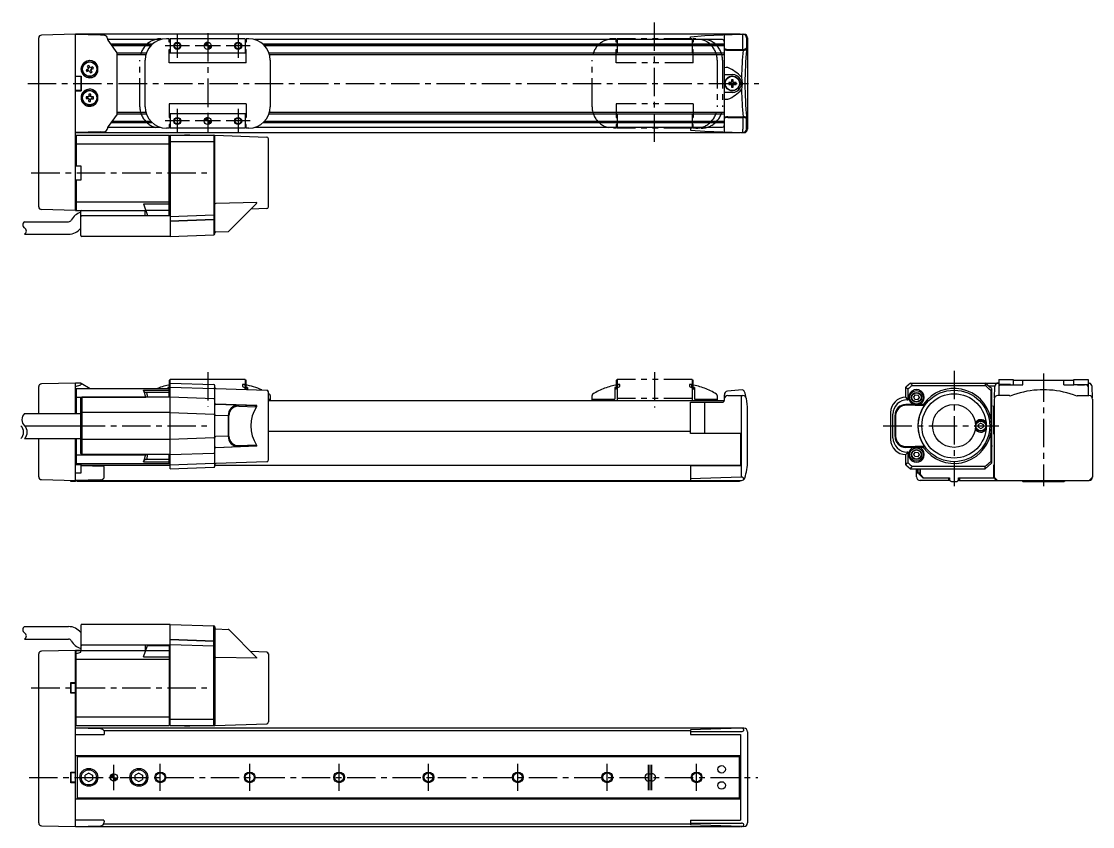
# Model space of a CAD drawing. Extents: x 0 to 931, y -8 to 460.
# Drawn here: x 332 to 931, y 10 to 460 of the extents above; entities that cross this region are included whole.
import ezdxf

# ---------------------------------------------------------------- set-up
doc = ezdxf.new("R2010")
doc.units = 0
doc.header["$LTSCALE"] = 0.5
doc.linetypes.add('CENTER', pattern=[50.8, 31.75, -6.35, 6.35, -6.35])
doc.linetypes.add('PHANTOM', pattern=[63.5, 31.75, -6.35, 6.35, -6.35, 6.35, -6.35])
for name, color, linetype in [('MSM_CENTER', 1, 'CENTER'), ('MSM_CONTINUOUS', 7, 'CONTINUOUS'), ('MSM_IMAGINARY', 6, 'PHANTOM'), ('MSM_NARROW', 5, 'CONTINUOUS')]:
    doc.layers.add(name, color=color, linetype=linetype)

# ---------------------------------------------------------------- blocks, each defined once
blk = doc.blocks.new('*U3')
at = {"layer": 'MSM_CONTINUOUS', "linetype": 'CONTINUOUS'}
for p, q in [((434.34, 405.25), (434.18, 404.48)), ((434.77, 405.89), (434.34, 405.25)), ((435.42, 406.33), (434.77, 405.89)), ((436.18, 406.48), (435.42, 406.33)), ((436.18, 406.33), (436.18, 406.48)), ((436.18, 406.33), (436.18, 405.89)), ((436.18, 405.89), (436.18, 405.25)), ((436.18, 405.25), (436.18, 404.48))]:
    blk.add_line(p, q, dxfattribs=at)
for points in [[(434.34, 405.25), (434.18, 404.48), (436.18, 404.48)], [(434.77, 405.89), (434.34, 405.25), (436.18, 405.25)], [(435.42, 406.33), (434.77, 405.89), (436.18, 405.89)], [(436.18, 406.48), (435.42, 406.33), (436.18, 406.33)]]:
    blk.add_solid(points, dxfattribs=at)
at = {"layer": 'MSM_CONTINUOUS', "linetype": 'CONTINUOUS', "extrusion": (0, 0, -1)}
for points in [[(-434.34, 405.25), (-436.18, 405.25), (-436.18, 404.48)], [(-434.77, 405.89), (-436.18, 405.89), (-436.18, 405.25)], [(-435.42, 406.33), (-436.18, 406.33), (-436.18, 405.89)]]:
    blk.add_solid(points, dxfattribs=at)
blk = doc.blocks.new('*U4')
at = {"layer": 'MSM_CONTINUOUS', "linetype": 'CONTINUOUS'}
for p, q in [((436.18, 404.48), (436.18, 403.71)), ((436.18, 403.71), (436.18, 403.07)), ((436.18, 403.07), (436.18, 402.63)), ((436.95, 402.63), (436.18, 402.48)), ((436.18, 402.48), (436.18, 402.63)), ((437.6, 403.07), (436.95, 402.63)), ((438.03, 403.71), (437.6, 403.07)), ((438.18, 404.48), (438.03, 403.71))]:
    blk.add_line(p, q, dxfattribs=at)
for points in [[(436.18, 404.48), (436.18, 403.71), (438.03, 403.71)], [(436.18, 403.71), (436.18, 403.07), (437.6, 403.07)], [(436.18, 403.07), (436.18, 402.63), (436.95, 402.63)]]:
    blk.add_solid(points, dxfattribs=at)
at = {"layer": 'MSM_CONTINUOUS', "linetype": 'CONTINUOUS', "extrusion": (0, 0, -1)}
for points in [[(-436.18, 404.48), (-438.18, 404.48), (-438.03, 403.71)], [(-436.18, 403.71), (-438.03, 403.71), (-437.6, 403.07)], [(-436.18, 403.07), (-437.6, 403.07), (-436.95, 402.63)], [(-436.18, 402.63), (-436.95, 402.63), (-436.18, 402.48)]]:
    blk.add_solid(points, dxfattribs=at)
blk = doc.blocks.new('*U5')
at = {"layer": 'MSM_CONTINUOUS', "linetype": 'CONTINUOUS'}
for p, q in [((434.34, 447.25), (434.18, 446.48)), ((434.77, 447.89), (434.34, 447.25)), ((435.42, 448.33), (434.77, 447.89)), ((436.18, 448.48), (435.42, 448.33)), ((436.18, 448.33), (436.18, 448.48)), ((436.18, 448.33), (436.18, 447.89)), ((436.18, 447.89), (436.18, 447.25)), ((436.18, 447.25), (436.18, 446.48))]:
    blk.add_line(p, q, dxfattribs=at)
for points in [[(434.34, 447.25), (434.18, 446.48), (436.18, 446.48)], [(434.77, 447.89), (434.34, 447.25), (436.18, 447.25)], [(435.42, 448.33), (434.77, 447.89), (436.18, 447.89)], [(436.18, 448.48), (435.42, 448.33), (436.18, 448.33)]]:
    blk.add_solid(points, dxfattribs=at)
at = {"layer": 'MSM_CONTINUOUS', "linetype": 'CONTINUOUS', "extrusion": (0, 0, -1)}
for points in [[(-434.34, 447.25), (-436.18, 447.25), (-436.18, 446.48)], [(-434.77, 447.89), (-436.18, 447.89), (-436.18, 447.25)], [(-435.42, 448.33), (-436.18, 448.33), (-436.18, 447.89)]]:
    blk.add_solid(points, dxfattribs=at)
blk = doc.blocks.new('*U6')
at = {"layer": 'MSM_CONTINUOUS', "linetype": 'CONTINUOUS'}
for p, q in [((436.18, 446.48), (436.18, 445.71)), ((436.18, 445.71), (436.18, 445.07)), ((436.18, 445.07), (436.18, 444.63)), ((436.95, 444.63), (436.18, 444.48)), ((436.18, 444.48), (436.18, 444.63)), ((437.6, 445.07), (436.95, 444.63)), ((438.03, 445.71), (437.6, 445.07)), ((438.18, 446.48), (438.03, 445.71))]:
    blk.add_line(p, q, dxfattribs=at)
for points in [[(436.18, 446.48), (436.18, 445.71), (438.03, 445.71)], [(436.18, 445.71), (436.18, 445.07), (437.6, 445.07)], [(436.18, 445.07), (436.18, 444.63), (436.95, 444.63)]]:
    blk.add_solid(points, dxfattribs=at)
at = {"layer": 'MSM_CONTINUOUS', "linetype": 'CONTINUOUS', "extrusion": (0, 0, -1)}
for points in [[(-436.18, 446.48), (-438.18, 446.48), (-438.03, 445.71)], [(-436.18, 445.71), (-438.03, 445.71), (-437.6, 445.07)], [(-436.18, 445.07), (-437.6, 445.07), (-436.95, 444.63)], [(-436.18, 444.63), (-436.95, 444.63), (-436.18, 444.48)]]:
    blk.add_solid(points, dxfattribs=at)
blk = doc.blocks.new('*U7')
at = {"layer": 'MSM_CONTINUOUS', "linetype": 'CONTINUOUS'}
for p, q in [((383.68, 37.5), (383.68, 36.73)), ((383.68, 36.73), (383.68, 36.09)), ((383.68, 36.09), (383.68, 35.65)), ((385.1, 36.09), (384.45, 35.65)), ((385.53, 36.73), (385.1, 36.09)), ((385.68, 37.5), (385.53, 36.73)), ((384.45, 35.65), (383.68, 35.5)), ((383.68, 35.5), (383.68, 35.65))]:
    blk.add_line(p, q, dxfattribs=at)
for points in [[(383.68, 37.5), (383.68, 36.73), (385.53, 36.73)], [(383.68, 36.73), (383.68, 36.09), (385.1, 36.09)], [(383.68, 36.09), (383.68, 35.65), (384.45, 35.65)]]:
    blk.add_solid(points, dxfattribs=at)
at = {"layer": 'MSM_CONTINUOUS', "linetype": 'CONTINUOUS', "extrusion": (0, 0, -1)}
for points in [[(-383.68, 37.5), (-385.68, 37.5), (-385.53, 36.73)], [(-383.68, 36.73), (-385.53, 36.73), (-385.1, 36.09)], [(-383.68, 36.09), (-385.1, 36.09), (-384.45, 35.65)], [(-383.68, 35.65), (-384.45, 35.65), (-383.68, 35.5)]]:
    blk.add_solid(points, dxfattribs=at)
blk = doc.blocks.new('*U8')
at = {"layer": 'MSM_CONTINUOUS', "linetype": 'CONTINUOUS'}
for p, q in [((381.84, 38.27), (381.68, 37.5)), ((382.27, 38.91), (381.84, 38.27)), ((382.92, 39.35), (382.27, 38.91)), ((383.68, 39.5), (382.92, 39.35)), ((383.68, 39.35), (383.68, 39.5)), ((383.68, 39.35), (383.68, 38.91)), ((383.68, 38.91), (383.68, 38.27)), ((383.68, 38.27), (383.68, 37.5))]:
    blk.add_line(p, q, dxfattribs=at)
for points in [[(381.84, 38.27), (381.68, 37.5), (383.68, 37.5)], [(382.27, 38.91), (381.84, 38.27), (383.68, 38.27)], [(382.92, 39.35), (382.27, 38.91), (383.68, 38.91)], [(383.68, 39.5), (382.92, 39.35), (383.68, 39.35)]]:
    blk.add_solid(points, dxfattribs=at)
at = {"layer": 'MSM_CONTINUOUS', "linetype": 'CONTINUOUS', "extrusion": (0, 0, -1)}
for points in [[(-381.84, 38.27), (-383.68, 38.27), (-383.68, 37.5)], [(-382.27, 38.91), (-383.68, 38.91), (-383.68, 38.27)], [(-382.92, 39.35), (-383.68, 39.35), (-383.68, 38.91)]]:
    blk.add_solid(points, dxfattribs=at)

msp = doc.modelspace()

# ---------------------------------------------------------------- linework, layer by layer
at = {"layer": 'MSM_CENTER'}
for p, q in [((686.18, 392.88), (686.18, 460.14)), ((419.18, 453.21), (419.18, 439.75)), ((436.18, 453.56), (436.18, 397.75)), ((453.18, 453.21), (453.18, 439.75)), ((425.91, 446.48), (412.45, 446.48)), ((443.26, 446.48), (429.1, 446.48)), ((459.91, 446.48), (446.45, 446.48)), ((335.56, 425.48), (744.45, 425.48)), ((419.18, 411.21), (419.18, 397.75)), ((453.18, 411.21), (453.18, 397.75)), ((425.91, 404.48), (412.45, 404.48)), ((443.26, 404.48), (429.1, 404.48)), ((459.91, 404.48), (446.45, 404.48)), ((337.52, 375.48), (435.7, 375.48)), ((436.18, 263.99), (436.18, 244.66)), ((686.18, 263.99), (686.18, 244.29)), ((853.67, 264.86), (853.67, 200.31)), ((903.67, 263.31), (903.67, 200.31)), ((337.52, 233.99), (435.7, 233.99)), ((814.1, 233.99), (878.67, 233.99)), ((337.52, 87.5), (435.7, 87.5)), ((383.68, 30.42), (383.68, 44.58)), ((409.68, 29.92), (409.68, 45.08)), ((459.68, 29.92), (459.68, 45.08)), ((509.68, 29.92), (509.68, 45.08)), ((559.68, 29.92), (559.68, 45.08)), ((609.68, 29.92), (609.68, 45.08)), ((659.68, 29.92), (659.68, 45.08)), ((682.68, 30.42), (682.68, 44.58)), ((683.68, 30.42), (683.68, 44.58)), ((684.68, 30.42), (684.68, 44.58)), ((709.68, 29.92), (709.68, 45.08)), ((336.36, 37.5), (743.96, 37.5))]:
    msp.add_line(p, q, dxfattribs=at)
at = {"layer": 'MSM_CONTINUOUS'}
for p, q in [((341.68, 356.48), (341.68, 450.98)), ((362.18, 452.98), (343.14, 452.48)), ((362.18, 354.48), (362.18, 452.98)), ((362.18, 452.98), (376.14, 452.61)), ((734.18, 452.98), (362.18, 452.98)), ((376.14, 452.61), (378.22, 452.46)), ((409.76, 449.98), (380.24, 449.98)), ((385.49, 442.58), (380.44, 449.64)), ((414.68, 450.48), (413.18, 450.48)), ((414.68, 448.48), (414.68, 450.48)), ((415.18, 449.98), (414.68, 449.98)), ((415.18, 450.48), (415.18, 442.48)), ((457.18, 450.48), (415.18, 450.48)), ((457.18, 450.48), (457.18, 442.48)), ((457.68, 449.98), (457.18, 449.98)), ((459.18, 450.48), (457.68, 450.48)), ((457.68, 450.48), (457.68, 448.48)), ((724.18, 449.98), (462.61, 449.98)), ((706.18, 451.56), (714.18, 452.26)), ((706.18, 449.98), (706.18, 451.56)), ((714.18, 452.26), (734.68, 452.98)), ((725.18, 452.65), (725.18, 398.31)), ((734.18, 452.98), (734.18, 452.96)), ((734.68, 452.98), (736.18, 452.98)), ((735.58, 444.49), (735.58, 452.98)), ((737.54, 450.98), (737.54, 445.31)), ((738.18, 450.98), (738.18, 399.98)), ((405.14, 447.38), (382.05, 447.38)), ((404.71, 446.98), (382.34, 446.98)), ((404.33, 446.58), (382.63, 446.58)), ((415.18, 448.48), (414.68, 448.48)), ((414.68, 436.98), (414.68, 444.48)), ((414.68, 444.48), (415.18, 444.48)), ((457.68, 448.48), (457.18, 448.48)), ((457.18, 444.48), (457.68, 444.48)), ((457.68, 436.98), (457.68, 444.48)), ((725.18, 447.38), (467.23, 447.38)), ((725.18, 446.98), (467.65, 446.98)), ((725.18, 446.58), (468.04, 446.58)), ((727.18, 444.48), (735.45, 444.48)), ((727.18, 444.09), (735.54, 444.09)), ((735.45, 444.48), (735.58, 444.49)), ((735.63, 444.09), (735.54, 444.09)), ((401.87, 442.48), (385.54, 442.48)), ((385.58, 408.67), (385.58, 442.29)), ((401.56, 441.48), (385.58, 441.48)), ((401.18, 412.48), (401.18, 438.48)), ((457.68, 442.48), (414.68, 442.48)), ((725.18, 442.48), (470.5, 442.48)), ((725.18, 441.48), (470.8, 441.48)), ((471.18, 438.48), (471.18, 412.48)), ((369.5, 433.72), (368.12, 433.06)), ((368.57, 432.13), (369.94, 432.79)), ((368.83, 435.1), (369.5, 433.72)), ((369.43, 432.54), (368.98, 433.47)), ((369.25, 434.24), (370.17, 434.68)), ((370.42, 434.17), (369.76, 435.54)), ((369.94, 432.79), (370.61, 431.42)), ((371.12, 432.72), (370.19, 432.28)), ((371.8, 434.83), (370.42, 434.17)), ((370.87, 433.24), (372.25, 433.9)), ((371.54, 431.86), (370.87, 433.24)), ((370.94, 434.42), (371.39, 433.49)), ((374.71, 432.04), (374.71, 434.92)), ((457.68, 436.98), (414.68, 436.98)), ((362.18, 429.61), (365.44, 429.61)), ((362.18, 429.48), (365.18, 429.48)), ((365.18, 429.48), (365.31, 429.61)), ((365.18, 429.48), (365.18, 421.48)), ((365.31, 429.61), (365.31, 421.35)), ((365.44, 421.35), (365.44, 429.61)), ((725.18, 430.48), (729.68, 430.48)), ((729.17, 425.99), (727.64, 425.99)), ((728.6, 425.99), (728.6, 424.96)), ((729.17, 427.52), (729.17, 425.99)), ((730.2, 426.57), (729.17, 426.57)), ((730.2, 425.99), (730.2, 427.52)), ((731.73, 425.99), (730.2, 425.99)), ((730.77, 424.96), (730.77, 425.99)), ((365.18, 421.48), (362.18, 421.48)), ((362.18, 421.35), (365.44, 421.35)), ((365.18, 421.48), (365.31, 421.35)), ((369.74, 419.54), (369.69, 418.01)), ((370.72, 417.98), (370.77, 419.5)), ((729.68, 420.48), (725.18, 420.48)), ((727.64, 424.96), (729.17, 424.96)), ((729.17, 424.96), (729.17, 423.44)), ((729.17, 424.39), (730.2, 424.39)), ((730.2, 423.44), (730.2, 424.96)), ((730.2, 424.96), (731.73, 424.96)), ((368.12, 417.04), (369.65, 416.98)), ((369.69, 418.01), (368.16, 418.07)), ((369.08, 417), (369.12, 418.03)), ((369.65, 416.98), (369.59, 415.46)), ((370.66, 416.37), (369.63, 416.41)), ((369.71, 418.59), (370.74, 418.55)), ((370.62, 415.42), (370.68, 416.95)), ((370.68, 416.95), (372.21, 416.89)), ((372.24, 417.92), (370.72, 417.98)), ((371.29, 417.96), (371.25, 416.93)), ((374.71, 416.2), (374.71, 418.76)), ((414.68, 413.98), (414.68, 406.48)), ((457.68, 413.98), (414.68, 413.98)), ((457.68, 413.98), (457.68, 406.48)), ((385.49, 408.38), (380.44, 401.32)), ((385.54, 408.48), (401.87, 408.48)), ((385.58, 409.48), (401.56, 409.48)), ((457.68, 408.48), (414.68, 408.48)), ((415.18, 408.48), (415.18, 400.48)), ((457.18, 408.48), (457.18, 400.48)), ((470.5, 408.48), (725.18, 408.48)), ((470.8, 409.48), (725.18, 409.48)), ((382.05, 403.58), (405.14, 403.58)), ((382.34, 403.98), (404.71, 403.98)), ((382.63, 404.38), (404.33, 404.38)), ((414.68, 406.48), (415.18, 406.48)), ((415.18, 402.48), (414.68, 402.48)), ((414.68, 402.48), (414.68, 400.48)), ((457.18, 406.48), (457.68, 406.48)), ((457.68, 402.48), (457.18, 402.48)), ((457.68, 400.48), (457.68, 402.48)), ((467.23, 403.58), (725.18, 403.58)), ((467.65, 403.98), (725.18, 403.98)), ((468.04, 404.38), (725.18, 404.38)), ((727.18, 406.87), (735.54, 406.87)), ((727.18, 406.48), (735.45, 406.48)), ((735.45, 406.48), (735.58, 406.47)), ((735.63, 406.87), (735.54, 406.87)), ((735.58, 406.47), (735.58, 399.98)), ((737.54, 399.98), (737.54, 405.65)), ((376.14, 398.35), (362.18, 397.98)), ((362.18, 397.98), (734.18, 397.98)), ((362.68, 396.48), (362.18, 395.98)), ((362.68, 396.48), (414.68, 396.48)), ((362.68, 396.48), (362.68, 379.48)), ((376.14, 398.35), (378.22, 398.5)), ((380.24, 400.98), (409.76, 400.98)), ((414.68, 400.48), (413.18, 400.48)), ((414.68, 400.98), (415.18, 400.98)), ((415.18, 395.98), (414.68, 396.48)), ((414.68, 351.68), (414.68, 396.48)), ((457.18, 400.48), (415.18, 400.48)), ((415.18, 396.48), (440.18, 396.48)), ((415.18, 396.48), (415.18, 339.98)), ((423.18, 396.48), (423.18, 396.73)), ((423.18, 396.73), (426.18, 396.73)), ((426.18, 396.48), (426.18, 396.73)), ((439.68, 396.48), (439.7, 396.48)), ((439.7, 396.48), (439.7, 340.84)), ((440.18, 341.34), (440.18, 395.98)), ((440.19, 396.48), (469.22, 395.47)), ((457.18, 400.98), (457.68, 400.98)), ((459.18, 400.48), (457.68, 400.48)), ((462.61, 400.98), (724.18, 400.98)), ((706.18, 400.98), (706.18, 399.4)), ((706.18, 399.4), (714.18, 398.7)), ((714.18, 398.7), (734.68, 397.98)), ((734.18, 397.98), (734.18, 398)), ((734.68, 397.98), (736.18, 397.98)), ((735.58, 397.98), (735.58, 399.98)), ((362.18, 391.47), (362.68, 391.64)), ((362.68, 391.64), (414.68, 391.64)), ((415.18, 391.47), (414.68, 391.64)), ((415.18, 392.98), (439.7, 392.98)), ((439.7, 392.98), (439.7, 392.98)), ((470.18, 356.49), (470.18, 394.47)), ((362.18, 379.48), (365.18, 379.48)), ((365.18, 379.48), (365.18, 371.48)), ((365.18, 371.48), (362.18, 371.48)), ((362.68, 371.48), (362.68, 354.48)), ((362.18, 354.48), (343.14, 354.98)), ((362.18, 359.49), (362.68, 359.32)), ((362.18, 354.98), (362.68, 354.48)), ((362.18, 354.48), (401.56, 354.48)), ((362.68, 359.32), (414.68, 359.32)), ((365.18, 340.48), (365.18, 353.98)), ((400.24, 358.11), (402.58, 351.68)), ((400.24, 358.11), (414.68, 358.11)), ((401.18, 351.48), (401.18, 354.48)), ((401.52, 354.61), (414.68, 354.61)), ((415.18, 359.49), (414.68, 359.32)), ((414.68, 358.11), (415.18, 358.44)), ((414.68, 354.61), (415.18, 354.58)), ((463.65, 358.83), (440.67, 358.4)), ((447.99, 342.89), (463.5, 358.4)), ((469.22, 355.49), (460.28, 355.18)), ((333.73, 348.18), (358.32, 348.18)), ((415.18, 351.48), (365.68, 351.48)), ((402.58, 351.68), (414.68, 351.68)), ((413.28, 351.68), (413.28, 351.48)), ((414.68, 351.68), (415.18, 352.18)), ((415.18, 351.11), (439.7, 351.97)), ((415.18, 348.48), (439.7, 349.34)), ((439.7, 349.33), (415.18, 348.47)), ((439.7, 351.97), (439.71, 351.97)), ((439.7, 349.34), (439.7, 349.33)), ((439.71, 349.34), (439.7, 349.34)), ((439.7, 349.33), (440.18, 349.33)), ((440.67, 342.5), (447.65, 342.74)), ((333.73, 341.18), (358.32, 341.18)), ((415.18, 339.98), (365.68, 339.98)), ((415.18, 339.98), (439.7, 340.84)), ((362.18, 257.99), (343.14, 257.49)), ((365.18, 257.91), (362.18, 257.99)), ((362.18, 240.99), (362.18, 257.99)), ((365.18, 257.91), (365.34, 257.89)), ((365.18, 257.91), (365.18, 256.99)), ((365.34, 257.89), (365.44, 257.84)), ((365.44, 257.84), (370.38, 254.99)), ((415.18, 259.49), (414.68, 259.49)), ((414.68, 259.49), (414.68, 255.37)), ((457.18, 259.99), (415.18, 259.99)), ((415.18, 209.99), (415.18, 259.99)), ((415.18, 257.99), (439.7, 257.13)), ((457.18, 259.99), (457.18, 257)), ((457.68, 259.49), (457.18, 259.49)), ((457.68, 255.37), (457.68, 259.49)), ((829.3, 257.99), (826.67, 255.74)), ((829.3, 257.99), (830.16, 257.13)), ((829.3, 257.99), (878.67, 257.99)), ((874.67, 254.86), (871.17, 257.99)), ((871.17, 257.99), (871.17, 257.13)), ((878.67, 259.99), (886.67, 259.99)), ((878.67, 259.99), (878.67, 250.99)), ((886.67, 259.99), (886.67, 256.9)), ((886.67, 259.49), (920.67, 259.49)), ((892.17, 256.9), (892.17, 259.49)), ((915.17, 256.9), (915.17, 259.49)), ((920.67, 259.99), (928.67, 259.99)), ((920.67, 256.9), (920.67, 259.99)), ((928.67, 259.99), (928.67, 250.99)), ((928.67, 257.91), (929.44, 257.91)), ((341.68, 240.99), (341.68, 255.99)), ((362.18, 255.99), (365.18, 256.99)), ((362.18, 254.49), (362.68, 254.99)), ((362.68, 254.99), (414.68, 254.99)), ((362.68, 254.99), (362.68, 240.99)), ((400.24, 254.01), (414.68, 254.01)), ((401.56, 252.79), (414.68, 252.79)), ((413.93, 255.49), (413.93, 254.99)), ((414.68, 255.49), (413.93, 255.49)), ((414.69, 255.37), (414.68, 255.37)), ((415.18, 254.49), (414.68, 254.99)), ((414.68, 249.99), (414.68, 254.99)), ((415.18, 253.63), (414.68, 254.01)), ((414.68, 252.79), (415.18, 252.29)), ((415.18, 255.74), (439.7, 254.89)), ((415.18, 254.49), (415.18, 254.49)), ((439.7, 257.13), (439.71, 257.13)), ((439.71, 254.88), (439.7, 254.89)), ((440.18, 211.35), (440.18, 256.63)), ((440.67, 254.97), (469.22, 253.98)), ((455.68, 257.09), (455.68, 256.09)), ((457.18, 257.09), (455.68, 257.09)), ((455.68, 256.09), (457.18, 255.22)), ((456.88, 256.81), (456.88, 256.35)), ((457.18, 254.4), (457.18, 255.64)), ((458.43, 255.49), (457.68, 255.49)), ((458.43, 255.49), (458.43, 254.35)), ((470.18, 215), (470.18, 252.98)), ((735.24, 254.11), (727.01, 253.39)), ((826.67, 255.74), (827.53, 254.89)), ((826.67, 249.99), (826.67, 255.74)), ((827.53, 254.89), (828.03, 254.67)), ((828.03, 248.63), (828.03, 254.67)), ((830.16, 257.13), (830.33, 256.63)), ((830.33, 256.63), (871, 256.63)), ((871.17, 257.13), (871, 256.63)), ((872.85, 256.49), (876.53, 256.49)), ((874.17, 253.81), (874.67, 254.01)), ((874.17, 253.81), (874.17, 240.41)), ((874.67, 254.86), (874.67, 213.12)), ((876.3, 249.7), (876.47, 256.04)), ((885.17, 257.09), (878.67, 257.09)), ((879.67, 256.9), (880.67, 256.9)), ((880.67, 257.01), (884.67, 257.01)), ((880.67, 256.9), (880.67, 257.01)), ((880.67, 257.01), (880.67, 257.01)), ((884.67, 257.01), (884.67, 256.9)), ((884.67, 257.01), (884.67, 257.01)), ((884.67, 256.9), (892.17, 256.9)), ((885.17, 256.9), (885.17, 257.09)), ((915.17, 256.9), (920.67, 256.9)), ((922.67, 256.9), (920.67, 256.9)), ((922.17, 256.9), (922.17, 257.09)), ((922.17, 257.09), (928.67, 257.09)), ((922.67, 257.01), (926.67, 257.01)), ((922.67, 257.01), (922.67, 256.9)), ((922.67, 257.01), (922.67, 257.01)), ((926.67, 256.9), (926.67, 257.01)), ((926.67, 257.01), (926.67, 257.01)), ((927.67, 256.9), (926.67, 256.9)), ((931.05, 249.7), (930.88, 256.04)), ((362.18, 249.98), (362.68, 250.15)), ((362.68, 250.15), (401.56, 250.15)), ((365.18, 218.49), (365.18, 249.49)), ((415.18, 249.99), (365.68, 249.99)), ((365.68, 249.99), (365.68, 217.99)), ((401.56, 250.15), (401.56, 249.99)), ((439.7, 249.13), (415.18, 249.99)), ((463.65, 245.39), (440.67, 246.18)), ((462.81, 245.2), (440.67, 245.97)), ((470.18, 248.99), (471.17, 248.99)), ((471.17, 248.49), (470.18, 248.49)), ((470.18, 248.29), (725.18, 248.29)), ((471.17, 248.49), (471.17, 248.99)), ((471.18, 248.49), (471.17, 248.49)), ((471.18, 250.93), (471.18, 248.49)), ((706.18, 247.29), (724.18, 247.29)), ((706.18, 229.79), (706.18, 247.29)), ((714.18, 229.79), (714.18, 247.29)), ((725.18, 251.4), (725.18, 248.29)), ((727.18, 250.99), (735.58, 250.99)), ((734.68, 250.99), (734.68, 205.45)), ((827.52, 249.13), (826.67, 249.99)), ((828.03, 248.63), (826.67, 249.99)), ((836.19, 245.97), (826.69, 245.97)), ((827.53, 249.13), (827.52, 249.13)), ((827.52, 248.63), (828.03, 248.63)), ((831.24, 250.18), (832.12, 251.32)), ((831.8, 248.84), (831.24, 250.18)), ((833.23, 248.66), (831.8, 248.84)), ((832.12, 251.32), (833.55, 251.14)), ((834.11, 249.8), (833.23, 248.66)), ((833.55, 251.14), (834.11, 249.8)), ((836.6, 246.18), (837.02, 245.39)), ((876.17, 248.99), (876.17, 205.36)), ((884.67, 250.99), (878.17, 250.99)), ((885.07, 250.6), (884.67, 250.99)), ((884.67, 250.99), (884.67, 250.99)), ((885.06, 250.6), (885.07, 250.6)), ((922.28, 250.6), (922.67, 250.99)), ((922.28, 250.6), (922.28, 250.6)), ((922.67, 250.99), (922.68, 250.99)), ((922.68, 250.99), (929.17, 250.99)), ((931.17, 248.99), (931.17, 205.36)), ((333.73, 240.99), (365.18, 240.99)), ((415.18, 241.49), (365.18, 241.49)), ((415.18, 241.5), (439.7, 240.64)), ((439.7, 240.64), (440.18, 240.64)), ((440.18, 239.98), (440.67, 239.98)), ((440.67, 239.98), (447.65, 239.73)), ((447.65, 239.73), (447.65, 228.25)), ((447.65, 239.73), (447.99, 239.73)), ((447.99, 228.25), (447.99, 239.73)), ((453.68, 245.03), (463.14, 244.7)), ((463.14, 244.7), (463.5, 244.75)), ((738.18, 214.49), (738.18, 242.99)), ((818.17, 241.49), (818.17, 226.49)), ((819.53, 227.34), (819.53, 240.64)), ((820.69, 228), (820.69, 239.97)), ((820.93, 239.73), (820.93, 228.25)), ((836.59, 245.2), (827.13, 245.53)), ((874.17, 240.41), (874.67, 240.41)), ((876.17, 244.99), (875.67, 244.99)), ((875.67, 244.99), (875.67, 229.49)), ((875.7, 244.79), (876.17, 244.79)), ((333.73, 233.99), (365.18, 233.99)), ((868.67, 235.47), (867.39, 234.73)), ((867.39, 233.25), (867.39, 234.73)), ((868.67, 235.47), (869.95, 234.73)), ((869.95, 234.73), (869.95, 233.25)), ((874.67, 233.94), (874.67, 234.04)), ((876.11, 238.56), (875.67, 238.56)), ((875.67, 236.42), (876.11, 236.42)), ((875.7, 238.96), (876.11, 238.56)), ((875.7, 236.02), (876.11, 236.42)), ((876.11, 236.42), (876.11, 238.56)), ((440.18, 228), (440.67, 228)), ((447.65, 228.25), (440.67, 228)), ((447.65, 228.25), (447.99, 228.25)), ((470.18, 230.99), (706.18, 230.99)), ((734.18, 229.79), (706.18, 229.79)), ((734.18, 229.79), (734.18, 211.79)), ((867.39, 233.25), (868.67, 232.51)), ((868.67, 232.51), (869.95, 233.25)), ((875.67, 229.49), (876.17, 229.49)), ((876.17, 229.79), (875.87, 229.49)), ((333.73, 226.99), (365.18, 226.99)), ((341.68, 205.49), (341.68, 226.99)), ((362.18, 202.99), (362.18, 226.99)), ((362.68, 226.99), (362.68, 212.99)), ((415.18, 226.49), (365.18, 226.49)), ((439.7, 227.34), (415.18, 226.48)), ((439.7, 227.34), (440.18, 227.34)), ((440.67, 222.01), (462.81, 222.78)), ((463.65, 222.59), (440.67, 221.8)), ((463.14, 223.28), (453.68, 222.95)), ((463.5, 223.23), (463.14, 223.28)), ((836.19, 222.01), (826.69, 222.01)), ((827.13, 222.45), (836.59, 222.78)), ((836.6, 221.8), (837.02, 222.59)), ((874.17, 227.57), (874.67, 227.57)), ((874.17, 227.57), (874.17, 214.17)), ((362.18, 218), (362.68, 217.83)), ((362.68, 217.83), (401.56, 217.83)), ((415.18, 217.99), (365.68, 217.99)), ((401.56, 217.99), (401.56, 217.83)), ((414.68, 212.99), (414.68, 217.99)), ((415.18, 217.99), (439.7, 218.85)), ((828.03, 219.35), (826.67, 217.99)), ((827.52, 218.85), (826.67, 217.99)), ((826.67, 212.24), (826.67, 217.99)), ((828.03, 219.35), (827.52, 219.35)), ((827.53, 218.85), (827.52, 218.85)), ((828.03, 213.31), (828.03, 219.35)), ((831.24, 218.18), (832.12, 219.32)), ((831.8, 216.84), (831.24, 218.18)), ((833.23, 216.66), (831.8, 216.84)), ((832.12, 219.32), (833.55, 219.14)), ((834.11, 217.8), (833.23, 216.66)), ((833.55, 219.14), (834.11, 217.8)), ((362.68, 212.99), (362.18, 213.49)), ((362.18, 212.9), (415.18, 212.9)), ((362.18, 212.49), (365.18, 212.49)), ((362.68, 212.99), (414.68, 212.99)), ((365.18, 212.49), (365.18, 207.49)), ((365.18, 211.99), (415.18, 211.99)), ((378.18, 211.37), (365.18, 211.71)), ((378.18, 204.99), (378.18, 211.37)), ((400.24, 213.97), (414.68, 213.97)), ((414.68, 215.19), (401.56, 215.19)), ((415.18, 215.69), (414.68, 215.19)), ((414.68, 213.97), (415.18, 214.35)), ((414.68, 212.99), (415.18, 213.49)), ((415.18, 213.49), (415.18, 213.49)), ((415.18, 212.24), (439.7, 213.09)), ((415.18, 209.99), (439.7, 210.85)), ((439.7, 213.09), (439.71, 213.1)), ((439.71, 210.85), (439.7, 210.85)), ((440.18, 211.99), (734.18, 211.99)), ((469.22, 214), (440.67, 213.01)), ((706.18, 211.79), (706.18, 203.49)), ((706.18, 211.79), (734.18, 211.79)), ((826.67, 212.24), (827.53, 213.09)), ((826.67, 212.24), (829.3, 209.99)), ((827.53, 213.09), (828.03, 213.31)), ((829.3, 209.99), (830.16, 210.85)), ((829.3, 209.99), (871.17, 209.99)), ((830.16, 210.85), (830.33, 211.35)), ((871, 211.35), (830.33, 211.35)), ((832.67, 205.49), (832.67, 209.99)), ((832.75, 209.99), (832.75, 207.49)), ((833.67, 207.49), (833.67, 209.99)), ((834.67, 207.49), (834.67, 209.99)), ((834.67, 209.99), (834.67, 206.99)), ((871.17, 210.85), (871, 211.35)), ((871.17, 209.99), (874.67, 213.12)), ((871.17, 209.99), (871.17, 210.85)), ((874.17, 214.17), (874.67, 213.97)), ((875.67, 211.99), (875.67, 204.99)), ((876.17, 211.99), (875.67, 211.99)), ((876.17, 211.79), (875.97, 211.99)), ((343.14, 203.99), (362.18, 203.49)), ((365.18, 207.49), (362.18, 207.49)), ((376.31, 203.86), (362.18, 203.49)), ((376.31, 203.86), (376.33, 203.86)), ((376.33, 203.86), (376.35, 203.86)), ((734.68, 205.36), (706.18, 204.36)), ((734.68, 205.45), (734.68, 205.36)), ((834.67, 207.49), (832.67, 207.49)), ((834.17, 207.49), (834.17, 206.99)), ((834.24, 207.06), (834.17, 206.99)), ((836.17, 204.99), (834.17, 206.99)), ((834.24, 207.06), (834.24, 207.49)), ((834.24, 207.06), (836.24, 205.06)), ((834.67, 206.99), (836.67, 204.99)), ((836.17, 204.99), (836.24, 205.06)), ((836.17, 204.99), (851.17, 204.99)), ((836.24, 205.06), (836.61, 205.06)), ((850.63, 204.99), (850.63, 203.49)), ((850.67, 204.99), (850.67, 203.56)), ((851.17, 204.99), (851.17, 203.99)), ((856.17, 203.99), (856.17, 204.99)), ((856.17, 204.99), (876.24, 204.99)), ((856.67, 204.99), (856.67, 203.56)), ((856.72, 203.49), (856.72, 204.99)), ((875.7, 205.46), (875.92, 205.24)), ((875.92, 205.24), (876.24, 204.99)), ((876.17, 205.36), (878.04, 203.49)), ((931.17, 205.36), (929.31, 203.49)), ((359.68, 203.56), (359.58, 203.56)), ((359.68, 202.99), (359.68, 203.56)), ((362.18, 202.99), (359.68, 202.99)), ((362.18, 203.49), (734.7, 203.49)), ((363.18, 202.99), (363.18, 203.49)), ((363.18, 203.39), (733.68, 203.39)), ((733.68, 202.99), (363.18, 202.99)), ((733.68, 203.49), (733.68, 202.99)), ((850.63, 203.49), (834.67, 203.49)), ((850.67, 203.56), (850.63, 203.49)), ((851.27, 203.56), (850.67, 203.56)), ((852.17, 202.99), (855.17, 202.99)), ((856.67, 203.56), (856.08, 203.56)), ((856.72, 203.49), (856.67, 203.56)), ((856.72, 203.49), (929.31, 203.49)), ((891.67, 203.49), (891.67, 203.39)), ((892.07, 202.99), (891.67, 203.39)), ((892.07, 202.99), (915.27, 202.99)), ((915.67, 203.39), (915.27, 202.99)), ((915.67, 203.39), (915.67, 203.49)), ((333.73, 121.8), (358.32, 121.8)), ((365.18, 122.5), (365.18, 109)), ((415.18, 123), (365.68, 123)), ((415.18, 123), (439.7, 122.14)), ((415.18, 66.5), (415.18, 123)), ((439.7, 66.5), (439.7, 122.14)), ((440.18, 121.64), (440.18, 67)), ((440.67, 120.48), (447.65, 120.24)), ((447.99, 120.09), (463.5, 104.58)), ((333.73, 114.8), (358.32, 114.8)), ((439.7, 113.65), (415.18, 114.51)), ((415.18, 114.5), (439.7, 113.64)), ((362.18, 108.5), (343.14, 108)), ((362.18, 10), (362.18, 108.5)), ((365.18, 108.42), (362.18, 108.5)), ((362.18, 108.5), (401.56, 108.5)), ((362.68, 66.5), (362.68, 108.5)), ((365.18, 107.5), (365.18, 108.42)), ((415.18, 111.5), (365.68, 111.5)), ((400.24, 104.87), (402.58, 111.3)), ((401.18, 111.5), (401.18, 108.5)), ((401.52, 108.37), (414.68, 108.37)), ((402.58, 111.3), (414.68, 111.3)), ((413.28, 111.3), (413.28, 111.5)), ((414.68, 111.3), (415.18, 110.8)), ((414.68, 111.3), (414.68, 66.5)), ((414.68, 108.37), (415.18, 108.4)), ((415.18, 111.87), (439.7, 111.01)), ((439.7, 113.64), (439.7, 113.65)), ((439.7, 113.65), (440.18, 113.65)), ((439.71, 113.64), (439.7, 113.64)), ((439.7, 111.01), (439.71, 111.01)), ((341.68, 12), (341.68, 106.5)), ((362.18, 106.5), (365.18, 107.5)), ((362.18, 103.49), (362.68, 103.66)), ((362.68, 103.66), (414.68, 103.66)), ((400.24, 104.87), (414.68, 104.87)), ((414.68, 104.87), (415.18, 104.54)), ((415.18, 103.49), (414.68, 103.66)), ((463.65, 104.15), (440.67, 104.58)), ((469.22, 107.49), (460.28, 107.8)), ((470.18, 106.49), (470.18, 68.51)), ((359.58, 90.5), (362.18, 90.55)), ((359.58, 84.5), (359.58, 90.5)), ((359.58, 89.99), (359.68, 89.99)), ((359.68, 90.5), (359.68, 84.5)), ((362.18, 90), (359.68, 90)), ((359.68, 84.99), (359.58, 84.99)), ((362.18, 84.45), (359.58, 84.5)), ((359.68, 85), (362.18, 85)), ((362.18, 71.51), (362.68, 71.34)), ((362.68, 66.5), (362.18, 67)), ((362.68, 71.34), (414.68, 71.34)), ((362.68, 66.5), (414.68, 66.5)), ((415.18, 71.51), (414.68, 71.34)), ((415.18, 67), (414.68, 66.5)), ((415.18, 70), (439.7, 70)), ((415.18, 66.5), (440.18, 66.5)), ((423.18, 66.5), (423.18, 66.25)), ((423.18, 66.25), (426.18, 66.25)), ((426.18, 66.5), (426.18, 66.25)), ((439.68, 66.5), (439.7, 66.5)), ((439.7, 70), (439.7, 70)), ((440.19, 66.5), (469.22, 67.51)), ((736.18, 65), (362.18, 65)), ((376.44, 64.63), (362.18, 65)), ((362.18, 61.5), (378.18, 61.5)), ((706.18, 63.5), (378.18, 63.5)), ((378.18, 63.5), (378.18, 61.5)), ((734.68, 65), (706.18, 64)), ((706.18, 64), (706.18, 61.5)), ((706.18, 63.13), (734.7, 63.13)), ((706.18, 61.5), (734.18, 61.5)), ((734.18, 64.98), (734.18, 65)), ((734.18, 61.5), (734.18, 13.5)), ((738.18, 63), (738.18, 12)), ((734.18, 49.5), (362.18, 49.5)), ((363.18, 49.5), (363.18, 25.5)), ((363.18, 49.1), (733.68, 49.1)), ((733.68, 25.5), (733.68, 49.5)), ((359.58, 40.5), (362.18, 40.55)), ((359.58, 34.5), (359.58, 40.5)), ((359.68, 40.5), (359.68, 34.5)), ((362.18, 40), (359.68, 40)), ((369.68, 39.86), (367.64, 38.68)), ((367.64, 36.32), (367.64, 38.68)), ((367.64, 36.32), (369.68, 35.14)), ((369.68, 39.86), (371.73, 38.68)), ((369.68, 35.14), (371.73, 36.32)), ((371.73, 38.68), (371.73, 36.32)), ((397.68, 39.86), (395.64, 38.68)), ((395.64, 36.32), (395.64, 38.68)), ((395.64, 36.32), (397.68, 35.14)), ((397.68, 39.86), (399.73, 38.68)), ((397.68, 35.14), (399.73, 36.32)), ((399.73, 38.68), (399.73, 36.32)), ((682.68, 39.5), (684.68, 39.5)), ((362.18, 34.45), (359.58, 34.5)), ((359.68, 35), (362.18, 35)), ((684.68, 35.5), (682.68, 35.5)), ((362.18, 25.5), (734.18, 25.5)), ((733.68, 25.9), (363.18, 25.9)), ((377.99, 13.5), (362.18, 13.5)), ((377.99, 13.5), (378.18, 12.63)), ((378.18, 12.37), (378.18, 12.63)), ((706.18, 13.5), (734.18, 13.5)), ((706.18, 13.5), (706.18, 11)), ((343.14, 10.5), (362.18, 10)), ((362.18, 10), (376.24, 10.37)), ((362.18, 10), (734.18, 10)), ((377.99, 11.5), (706.18, 11.5)), ((706.18, 11.87), (734.7, 11.87)), ((734.68, 10), (706.18, 11)), ((734.18, 10.02), (734.18, 10)), ((736.18, 10), (734.68, 10))]:
    msp.add_line(p, q, dxfattribs=at)
for centre, radius in [((419.18, 446.48), 1.62), ((436.18, 446.48), 2), ((453.18, 446.48), 1.62), ((370.18, 433.48), 4.15), ((370.18, 433.48), 4), ((729.68, 425.48), 4.15), ((729.68, 425.48), 4), ((370.18, 417.48), 4.15), ((370.18, 417.48), 4), ((419.18, 404.48), 1.62), ((436.18, 404.48), 2), ((453.18, 404.48), 1.62), ((832.67, 249.99), 3.75), ((832.67, 249.99), 2.75), ((832.67, 249.99), 2.55), ((853.67, 233.99), 19.99), ((853.67, 233.99), 18), ((853.67, 233.99), 12), ((868.67, 233.99), 3), ((868.67, 233.99), 2.75), ((832.67, 217.99), 3.75), ((832.67, 217.99), 2.75), ((832.67, 217.99), 2.55), ((369.68, 37.5), 5), ((397.68, 37.5), 5), ((723.68, 42), 2.1), ((369.68, 37.5), 4.25), ((383.68, 37.5), 2), ((397.68, 37.5), 4.25), ((409.68, 37.5), 2.46), ((459.68, 37.5), 2.46), ((509.68, 37.5), 2.46), ((559.68, 37.5), 2.46), ((609.68, 37.5), 2.46), ((659.68, 37.5), 2.46), ((709.68, 37.5), 2.46), ((723.68, 33), 2.1)]:
    msp.add_circle(centre, radius, dxfattribs=at)
for centre, radius, start, end in [((343.18, 450.98), 1.5, 91.50001, 180), ((378.08, 450.47), 2, 4.82122, 85.87436), ((382.07, 450.81), 2, 184.82122, 215.53767), ((413.18, 438.48), 12, 90.00165, 179.99837), ((459.18, 438.48), 12, 0, 90), ((724.18, 448.98), 1, 0.0006, 90.00036), ((735.56, 451), 1.98, 359.42115, 89.40947), ((736.18, 450.98), 2, 359.99895, 90.0003), ((725.61, 445.32), 0.43, 182.07701, 224.03922), ((725.67, 444.84), 0.57, 211.13326, 258.3967), ((726.12, 445.79), 1.12, 223.33912, 245.34543), ((727.07, 450.08), 6, 255.38071, 271.07572), ((727.12, 448.27), 3.79, 247.18821, 270.94772), ((1001.82, 421.52), 267.15, 175.15247, 178.4035), ((706.18, 437.89), 30, 11.91555, 12.68121), ((735.34, 448.31), 3.83, 273.62204, 298.21069), ((735.4, 451.05), 6.97, 271.84815, 285.05756), ((950.3, 423.3), 213.67, 174.29115, 179.41575), ((736.68, 445.8), 0.987, 298.00532, 329.81161), ((736.95, 445.49), 1.2, 282.82981, 308.43831), ((709.91, 439.29), 28.27, 10.72701, 12.28445), ((370.18, 433.48), 4.75, 17.65482, 342.34518), ((370.11, 433.48), 4.82, 17.39899, 165.90824), ((385.08, 442.29), 0.5, 0, 35.53885), ((369.99, 433.48), 4.71, 165.5707, 194.42785), ((370.11, 433.48), 4.82, 194.09048, 342.60102), ((388.59, 442.37), 22.49, 204.45462, 207.07874), ((379.07, 415.06), 22.5, 114.45495, 117.07814), ((361.29, 451.9), 22.5, 294.4549, 297.078), ((351.77, 424.59), 22.49, 24.45463, 27.07846), ((725.34, 434.04), 0.196, 97.92801, 140.34089), ((726.88, 423.27), 11.08, 89.31033, 98.13923), ((727, 433.94), 0.411, 63.91223, 89.1127), ((718.44, 413.84), 22.26, 42.79173, 66.8736), ((750.16, 425.48), 22.52, 178.68986, 181.31014), ((729.68, 405.02), 22.51, 88.68894, 91.31106), ((729.68, 425.48), 5, 269.99997, 90.00003), ((709.17, 425.48), 22.56, 358.69207, 1.30793), ((733.66, 428.16), 1.37, 13.28505, 35.30969), ((722.66, 425.75), 12.63, 358.75547, 12.46484), ((722.66, 425.21), 12.63, 347.53516, 1.24453), ((950.3, 427.66), 213.67, 180.58425, 185.70885), ((370.11, 417.48), 4.77, 15.61296, 168.29421), ((370.18, 417.48), 4.71, 15.84269, 344.15731), ((369.44, 397.04), 22.5, 86.60071, 89.22358), ((718.44, 437.12), 22.26, 293.12637, 317.2083), ((729.68, 445.93), 22.5, 268.6882, 271.3118), ((733.66, 422.8), 1.37, 324.69031, 346.71495), ((1001.82, 429.44), 267.15, 181.5965, 184.84753), ((370.38, 417.48), 5.04, 168.91708, 191.08469), ((370.11, 417.48), 4.77, 191.70744, 344.38699), ((390.61, 416.74), 22.49, 176.6004, 179.2243), ((370.93, 437.92), 22.5, 266.60067, 269.22403), ((349.75, 418.22), 22.5, 356.60068, 359.22402), ((725.34, 416.92), 0.196, 219.65911, 262.07199), ((726.88, 427.69), 11.08, 261.86077, 270.68967), ((727, 417.02), 0.411, 270.8873, 296.08777), ((385.08, 408.67), 0.5, 324.46136, 0), ((413.18, 412.48), 12, 180, 270), ((459.18, 412.48), 12, 270, 0), ((724.18, 401.98), 1, 269.99961, 359.99954), ((725.67, 406.12), 0.57, 101.6033, 148.86674), ((725.61, 405.64), 0.43, 135.96078, 177.92299), ((726.12, 405.17), 1.12, 114.65457, 136.66088), ((727.07, 400.88), 6, 88.92428, 104.61929), ((727.12, 402.69), 3.79, 89.05228, 112.81179), ((706.18, 413.07), 30, 347.31879, 348.08445), ((735.34, 402.65), 3.83, 61.78931, 86.37796), ((735.4, 399.91), 6.97, 74.94244, 88.15185), ((736.68, 405.16), 0.987, 30.18839, 61.99468), ((736.95, 405.47), 1.2, 51.56169, 77.17019), ((709.89, 411.67), 28.3, 347.71471, 349.27093), ((378.08, 400.49), 2, 274.1257, 355.17875), ((382.07, 400.15), 2, 144.46233, 175.17875), ((439.68, 395.98), 0.5, 0, 90), ((440.18, 395.98), 0.5, 88, 90), ((735.56, 399.96), 1.98, 270.59053, 0.57885), ((736.18, 399.98), 2, 269.9997, 0.00094), ((439.7, 391.76), 1.21, 73.79933, 89.73605), ((439.94, 392.6), 0.34, 51.01143, 73.78018), ((440.1, 392.8), 0.0817, 3.98287, 51.3448), ((469.18, 394.47), 1, 0, 88), ((343.18, 356.48), 1.5, 180, 268.5), ((365.68, 353.98), 0.5, 90.0009, 179.9991), ((440.68, 357.9), 0.5, 91.04428, 180.03863), ((462.74, 359.05), 0.995, 319.46385, 332.99097), ((463.33, 358.73), 0.333, 335.5638, 16.00403), ((469.18, 356.49), 1, 272, 0), ((358.32, 349.93), 1.75, 270, 331.56327), ((367.55, 344.93), 8.75, 105.69386, 151.56327), ((365.68, 350.98), 0.5, 89.99875, 180.0004), ((439.69, 353.3), 1.33, 270.58293, 282.34198), ((439.68, 349.84), 0.5, 272, 0), ((439.89, 352.42), 0.434, 280.71236, 307.09535), ((440.1, 352.14), 0.0812, 309.07333, 356.10976), ((358.32, 349.93), 8.75, 270, 321.69401), ((440.68, 342), 0.5, 92, 180), ((447.63, 343.24), 0.5, 272, 315.00002), ((365.68, 340.48), 0.5, 180.00006, 270.00079), ((439.68, 341.34), 0.5, 272, 0), ((878.47, 255.99), 2, 89.99243, 178.50757), ((928.88, 255.99), 2, 1.49211, 73.86369), ((343.18, 255.99), 1.5, 91.5, 180), ((369.71, 241.37), 33.04, 15.40903, 22.47573), ((402.88, 255), 2.82, 200.7322, 223.60345), ((401.46, 253.62), 0.832, 222.09477, 274.3285), ((401.55, 252.31), 0.481, 39.35114, 93.78461), ((400.6, 251.44), 1.77, 18.8255, 41.38717), ((396.62, 250.1), 5.96, 358.95036, 18.74327), ((422.57, 217.69), 40, 100.63993, 111.15902), ((422.57, 217.69), 38.5, 101.0596, 102.96158), ((414.48, 256.35), 1, 281.81165, 314.427), ((434.51, 212.35), 46.71, 114.44671, 114.80286), ((439.68, 256.63), 0.5, 0, 88), ((439.69, 253.86), 1.03, 73.47561, 89.45398), ((439.84, 254.37), 0.492, 56.78894, 73.04151), ((440.04, 254.66), 0.148, 6.48055, 60.51312), ((440.68, 255.47), 0.5, 180, 268), ((457.08, 256.81), 0.2, 79.45244, 180), ((457.88, 256.35), 1, 180, 258.18835), ((449.8, 217.69), 40, 65.462, 79.45244), ((449.8, 217.69), 38.5, 77.03842, 78.9404), ((437.85, 212.35), 46.71, 64.06347, 65.55329), ((469.18, 252.98), 1, 0, 88), ((449.8, 217.69), 40, 58.48619, 59.36039), ((470.18, 250.93), 1, 0, 58.48619), ((727.19, 251.4), 2, 95.0357, 179.96425), ((734.61, 251.83), 2.36, 54.07659, 74.46885), ((734.7, 252.17), 2.04, 27.98316, 50.56113), ((706.99, 243.03), 31.19, 12.12182, 18.88572), ((847.66, 234), 28.5, 127.44588, 133.52452), ((832.67, 249.99), 4.35, 306.04632, 233.95368), ((853.67, 233.99), 20.98, 12.1706, 144.47479), ((853.67, 234.01), 28.5, 44.00409, 52.55397), ((879.67, 255.9), 1, 90, 180), ((903.56, 204.69), 49.5, 93.89723, 111.94317), ((903.67, 118.67), 135.44, 88.52858, 91.47142), ((903.79, 204.69), 49.5, 68.05683, 86.10277), ((927.67, 255.9), 1, 0, 90), ((365.68, 249.49), 0.5, 90, 180), ((439.68, 248.63), 0.5, 0, 88), ((440.68, 246.47), 0.5, 180, 268), ((440.43, 246.5), 0.248, 185.13139, 244.49393), ((440.67, 246.89), 0.706, 240.99519, 269.99504), ((442.7, 246.08), 2.03, 177.04793, 182.95207), ((724.18, 248.29), 1, 269.99925, 359.99968), ((727.18, 248.99), 2, 89.99957, 180.00032), ((735.58, 248.99), 2, 11.5361, 90.00083), ((706.19, 242.99), 32, 359.99971, 11.53725), ((826.67, 241.49), 8.5, 89.99997, 179.96514), ((827.52, 240.64), 7.99, 89.98556, 180.01448), ((826.69, 239.97), 6, 90, 180), ((832.67, 254.35), 8.28, 252.00105, 287.99897), ((836.19, 246.47), 0.5, 270.03782, 324.43796), ((872.17, 245.24), 2.75, 335.38002, 24.61998), ((878.17, 248.99), 2, 90, 180), ((929.17, 248.99), 2, 0, 90), ((453.63, 239.76), 5.98, 136.04444, 180.30137), ((453.2, 239.74), 5.21, 132.8339, 180.09265), ((453.16, 240.18), 5.35, 88.02245, 135.75763), ((453.44, 239.42), 5.61, 87.58007, 132.4923), ((453.25, 245.1), 0.442, 351.00452, 76.84628), ((479.87, 233.99), 19.59, 146.68224, 213.31776), ((462.8, 248.21), 3.01, 270.17987, 278.4944), ((462.71, 244.77), 0.442, 351.00543, 76.84537), ((463.09, 246.23), 1.01, 278.51893, 303.40114), ((462.05, 245.57), 1.66, 330.6625, 342.16901), ((462.94, 245.25), 0.725, 344.41963, 10.82371), ((826.8, 239.67), 5.87, 86.79484, 179.40569), ((853.02, 233.99), 19.65, 144.53565, 215.46435), ((836.63, 245.68), 0.487, 265.04016, 322.43177), ((829.77, 233.73), 44.9, 0.39604, 8.565), ((868.67, 233.99), 3.5, 34.29063, 152.63486), ((829.77, 234.25), 44.9, 351.435, 359.60396), ((850.82, 233.59), 23.86, 1.06799, 11.65937), ((850.82, 234.39), 23.86, 348.34063, 358.93201), ((874.67, 234.04), 0.0023, 0.91252, 29.85786), ((874.67, 233.94), 0.0023, 330.14214, 359.08748), ((453.63, 228.22), 5.98, 179.69863, 223.95556), ((453.2, 228.24), 5.21, 179.90735, 227.1661), ((826.69, 228.01), 6, 180, 270), ((826.8, 228.31), 5.87, 180.59431, 273.20516), ((853.67, 233.99), 20.98, 215.52521, 347.8294), ((868.67, 233.99), 3.5, 207.36514, 325.70937), ((440.68, 221.51), 0.5, 92, 180), ((440.43, 221.48), 0.248, 115.50607, 174.86861), ((440.67, 221.09), 0.706, 90.00496, 119.00481), ((442.7, 221.9), 2.03, 177.04791, 182.95209), ((453.16, 227.8), 5.35, 224.24237, 271.97755), ((453.44, 228.56), 5.61, 227.5077, 272.41993), ((453.25, 222.88), 0.442, 283.15417, 8.99502), ((462.71, 223.21), 0.442, 283.15392, 8.99507), ((462.8, 219.77), 3.01, 81.5056, 89.82013), ((463.09, 221.75), 1.01, 56.59886, 81.48107), ((462.05, 222.41), 1.66, 17.83099, 29.3375), ((462.94, 222.73), 0.725, 349.17629, 15.58037), ((826.67, 226.49), 8.5, 180.03487, 270), ((827.52, 227.34), 7.99, 179.98552, 270.01444), ((832.67, 213.63), 8.28, 72.00103, 107.99895), ((836.19, 221.51), 0.5, 35.56179, 89.96284), ((836.63, 222.3), 0.487, 37.56823, 94.95984), ((872.17, 222.74), 2.75, 335.38002, 24.61998), ((365.68, 218.49), 0.5, 180, 270), ((369.71, 226.61), 33.04, 337.52427, 344.59097), ((400.6, 216.54), 1.77, 318.61283, 341.1745), ((396.62, 217.88), 5.96, 341.25673, 1.04964), ((439.68, 219.35), 0.5, 272, 0), ((832.67, 217.99), 4.35, 126.04632, 53.95368), ((402.88, 212.98), 2.82, 136.39655, 159.2678), ((401.46, 214.36), 0.832, 85.6715, 137.90523), ((401.55, 215.67), 0.481, 266.21539, 320.64886), ((439.69, 214.12), 1.03, 270.54602, 286.52439), ((439.68, 211.35), 0.5, 272, 0), ((439.84, 213.61), 0.492, 286.95849, 303.21106), ((440.04, 213.32), 0.148, 299.48688, 353.51945), ((440.68, 212.51), 0.5, 92, 180), ((469.18, 215), 1, 272, 0), ((708.18, 214.49), 30, 341.25051, 0.00019), ((847.66, 233.98), 28.5, 226.47548, 232.55412), ((853.67, 233.97), 28.5, 307.44603, 315.99591), ((343.18, 205.49), 1.5, 180, 268.5), ((376.26, 206.06), 2.21, 270.76154, 330.84504), ((734.71, 203.69), 1.67, 54.44946, 93.0453), ((734.7, 205.49), 2, 270, 341.25051), ((734.93, 204.05), 1.24, 3.94231, 63.63634), ((834.67, 205.49), 2, 179.99469, 270.00542), ((852.17, 203.99), 1, 180, 270), ((855.17, 203.99), 1, 270, 0), ((878.17, 205.49), 2, 194.45559, 270.00767), ((929.17, 205.49), 2, 270.05534, 358.76502), ((358.32, 113.05), 8.75, 38.30599, 90), ((365.68, 122.5), 0.5, 89.99921, 179.99994), ((439.68, 121.64), 0.5, 0, 88), ((440.68, 120.98), 0.5, 180, 268), ((447.63, 119.74), 0.5, 44.99998, 88), ((358.32, 113.05), 1.75, 28.43673, 90), ((367.55, 118.05), 8.75, 208.43673, 254.30614), ((343.18, 106.5), 1.5, 91.5, 180), ((365.68, 112), 0.5, 179.9996, 270.00125), ((365.68, 109), 0.5, 180.0009, 269.9991), ((439.68, 113.14), 0.5, 0, 88), ((439.69, 109.68), 1.33, 77.65802, 89.41707), ((439.89, 110.56), 0.434, 52.90465, 79.28764), ((440.1, 110.84), 0.0812, 3.89024, 50.92667), ((440.68, 105.08), 0.5, 179.96137, 268.95572), ((462.74, 103.93), 0.995, 27.00903, 40.53615), ((463.33, 104.25), 0.333, 343.99597, 24.4362), ((469.18, 106.49), 1, 0, 88), ((439.68, 67), 0.5, 270, 0), ((439.7, 71.22), 1.21, 270.26395, 286.20067), ((439.94, 70.38), 0.34, 286.21982, 308.98857), ((440.1, 70.18), 0.0817, 308.6552, 356.01713), ((440.18, 67), 0.5, 270, 272), ((469.18, 68.51), 1, 272, 0), ((376.38, 62.63), 2, 25.86186, 88.50412), ((734.67, 63.08), 1.92, 73.88317, 89.7557), ((734.7, 65.13), 2, 270.00042, 317.48067), ((734.89, 63.68), 1.28, 4.58466, 75.88551), ((736.18, 63), 2, 359.99895, 90.0003), ((682.68, 37.5), 2, 90.00075, 269.99925), ((684.68, 37.5), 2, 269.99989, 90.00011), ((343.18, 12), 1.5, 180, 268.49999), ((376.18, 12.37), 2, 271.49996, 359.99986), ((736.18, 12), 2, 269.9997, 0.00105), ((734.67, 11.92), 1.92, 270.2443, 286.11683), ((734.7, 9.87), 2, 42.51922, 89.99969), ((734.89, 11.32), 1.28, 284.11449, 355.41534)]:
    msp.add_arc(centre, radius, start, end, dxfattribs=at)
at = {"layer": 'MSM_IMAGINARY'}
for p, q in [((664.68, 450.48), (663.18, 450.48)), ((664.68, 448.48), (664.68, 450.48)), ((707.18, 450.48), (665.18, 450.48)), ((665.18, 450.48), (665.18, 442.48)), ((707.18, 450.48), (707.18, 442.48)), ((707.68, 450.48), (707.68, 448.48)), ((709.18, 450.48), (707.68, 450.48)), ((665.18, 448.48), (664.68, 448.48)), ((664.68, 436.98), (664.68, 444.48)), ((664.68, 444.48), (665.18, 444.48)), ((707.68, 448.48), (707.18, 448.48)), ((707.18, 444.48), (707.68, 444.48)), ((707.68, 436.98), (707.68, 444.48)), ((398.18, 412.48), (398.18, 438.48)), ((651.18, 412.48), (651.18, 438.48)), ((721.18, 438.48), (721.18, 412.48)), ((724.18, 438.48), (724.18, 412.48)), ((707.68, 436.98), (664.68, 436.98)), ((664.68, 413.98), (664.68, 406.48)), ((707.68, 413.98), (664.68, 413.98)), ((707.68, 413.98), (707.68, 406.48)), ((665.18, 408.48), (665.18, 400.48)), ((707.18, 408.48), (707.18, 400.48)), ((664.68, 406.48), (665.18, 406.48)), ((664.68, 402.48), (664.68, 400.48)), ((665.18, 402.48), (664.68, 402.48)), ((707.18, 406.48), (707.68, 406.48)), ((707.68, 402.48), (707.18, 402.48)), ((707.68, 400.48), (707.68, 402.48)), ((664.68, 400.48), (663.18, 400.48)), ((707.18, 400.48), (665.18, 400.48)), ((709.18, 400.48), (707.68, 400.48)), ((664.68, 259.49), (664.68, 255.37)), ((665.18, 259.49), (664.68, 259.49)), ((665.18, 259.99), (665.18, 248.29)), ((707.18, 259.99), (665.18, 259.99)), ((707.18, 259.99), (707.18, 248.29)), ((707.68, 259.49), (707.18, 259.49)), ((707.68, 255.37), (707.68, 259.49)), ((664.68, 255.49), (663.93, 255.49)), ((663.93, 255.49), (663.93, 248.99)), ((666.68, 257.09), (665.18, 257.09)), ((665.18, 255.22), (666.68, 256.09)), ((665.48, 256.81), (665.48, 256.35)), ((666.68, 256.09), (666.68, 257.09)), ((707.18, 257.09), (705.68, 257.09)), ((705.68, 257.09), (705.68, 256.09)), ((705.68, 256.09), (707.18, 255.22)), ((706.88, 256.81), (706.88, 256.35)), ((708.43, 255.49), (707.68, 255.49)), ((708.43, 255.49), (708.43, 248.99)), ((651.18, 248.49), (651.18, 250.93)), ((651.19, 248.49), (651.18, 248.49)), ((651.19, 248.99), (663.93, 248.99)), ((651.19, 248.49), (651.19, 248.99)), ((651.19, 248.49), (652.68, 248.49)), ((707.18, 249.29), (665.18, 249.29)), ((708.43, 248.99), (721.17, 248.99)), ((721.17, 248.49), (719.68, 248.49)), ((721.17, 248.49), (721.17, 248.99)), ((721.18, 248.49), (721.17, 248.49)), ((721.18, 250.93), (721.18, 248.49))]:
    msp.add_line(p, q, dxfattribs=at)
for centre, radius, start, end in [((410.18, 438.48), 12, 90.00165, 179.99837), ((663.18, 438.48), 12, 90, 180), ((709.18, 438.48), 12, 0, 90), ((712.18, 438.48), 12, 0, 90), ((410.18, 412.48), 12, 180, 270), ((663.18, 412.48), 12, 180, 270), ((709.18, 412.48), 12, 270, 0), ((712.18, 412.48), 12, 270, 0), ((652.18, 250.93), 1, 121.51381, 180), ((672.57, 217.69), 40, 100.54756, 121.51381), ((672.57, 217.69), 38.5, 101.0596, 102.96158), ((684.51, 212.35), 46.71, 114.44671, 116.14271), ((664.48, 256.35), 1, 281.81165, 0), ((665.28, 256.81), 0.2, 0, 100.54756), ((707.08, 256.81), 0.2, 79.45244, 180), ((707.88, 256.35), 1, 180, 258.18835), ((699.8, 217.69), 40, 58.48619, 79.45244), ((699.8, 217.69), 38.5, 77.03842, 78.9404), ((687.85, 212.35), 46.71, 63.85729, 65.55329), ((720.18, 250.93), 1, 0, 58.48619), ((652.68, 258.49), 10, 270, 288.19487), ((719.68, 258.49), 10, 251.80513, 270)]:
    msp.add_arc(centre, radius, start, end, dxfattribs=at)
at = {"layer": 'MSM_NARROW'}
for centre, radius in [((419.18, 446.48), 2), ((453.18, 446.48), 2), ((419.18, 404.48), 2), ((453.18, 404.48), 2), ((409.68, 37.5), 3), ((459.68, 37.5), 3), ((509.68, 37.5), 3), ((559.68, 37.5), 3), ((609.68, 37.5), 3), ((659.68, 37.5), 3), ((709.68, 37.5), 3)]:
    msp.add_circle(centre, radius, dxfattribs=at)
for centre, radius, start, end in [((334.76, 346.43), 2.03, 120.51024, 239.48976), ((332.7, 342.93), 2.03, 300.51024, 59.48976), ((337.06, 237.49), 4.83, 133.60282, 226.39718), ((328.39, 230.49), 4.83, 313.60282, 46.39718), ((330.39, 230.49), 4.83, 313.60282, 46.39718), ((334.76, 120.05), 2.03, 120.51024, 239.48976), ((332.7, 116.55), 2.03, 300.51024, 59.48976)]:
    msp.add_arc(centre, radius, start, end, dxfattribs=at)

# ---------------------------------------------------------------- block references
at = {"layer": 'MSM_CONTINUOUS', "linetype": 'CONTINUOUS'}
for name in ['*U5', '*U6', '*U3', '*U4', '*U8', '*U7']:
    msp.add_blockref(name, (0, 0), dxfattribs=at)

doc.saveas('drawing.dxf')
